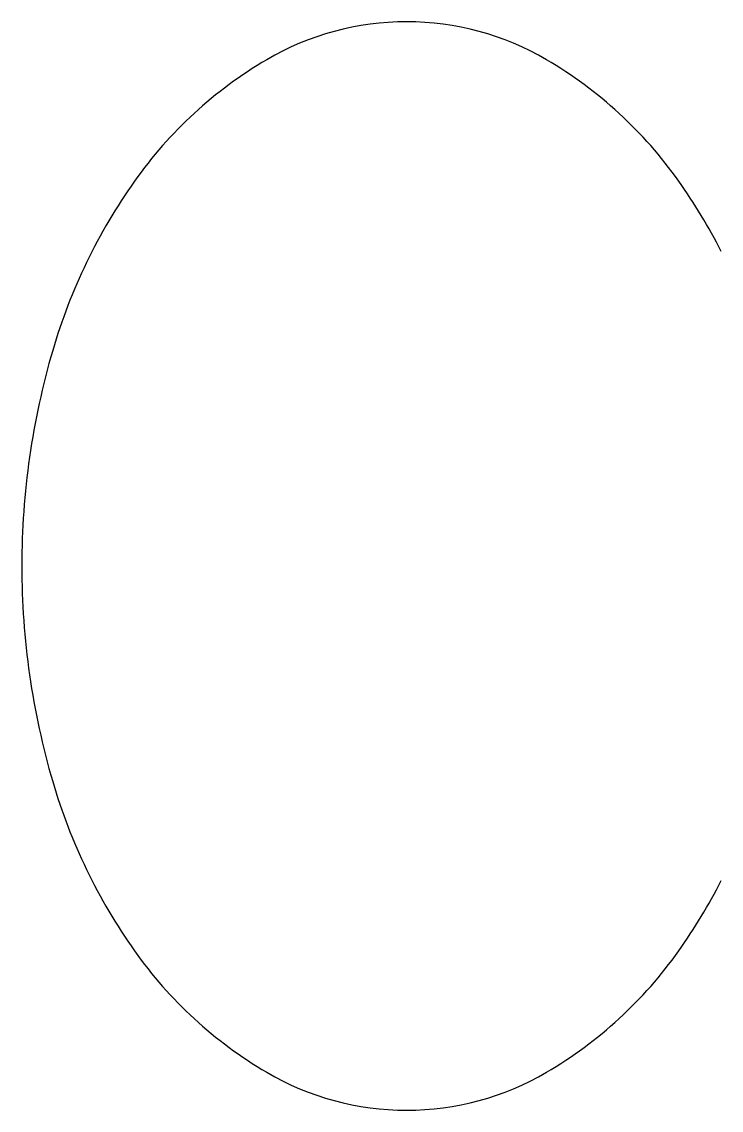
# Model space of a CAD drawing. Extents: x 20050.01 to 20051.3, y 20200.02 to 20202.02.
import ezdxf

# ---------------------------------------------------------------- set-up
doc = ezdxf.new("R2010")
doc.units = 0
doc.header["$LTSCALE"] = 500
doc.layers.add('30', color=4, linetype='CONTINUOUS')

msp = doc.modelspace()

# ---------------------------------------------------------------- linework, layer by layer
at = {"layer": '30', "color": 0}
msp.add_lwpolyline([(20051.2993, 20201.5951, 0.035974), (20051.2212, 20201.7242, 0.106756), (20050.9781, 20201.9474, 0.133256), (20050.7212, 20202.0171, 0.133256), (20050.4644, 20201.9474, 0.106756), (20050.2212, 20201.7242, 0.082828), (20050.071, 20201.4133, 0.071352), (20050.0141, 20201.0171, 0.071352), (20050.071, 20200.621, 0.082828), (20050.2212, 20200.31, 0.106756), (20050.4644, 20200.0868, 0.133256), (20050.7212, 20200.0171, 0.133256), (20050.9781, 20200.0868, 0.106756), (20051.2212, 20200.31, 0.035974), (20051.2993, 20200.4391, 0.071352)], format="xyb", dxfattribs=at)

doc.saveas('drawing.dxf')
